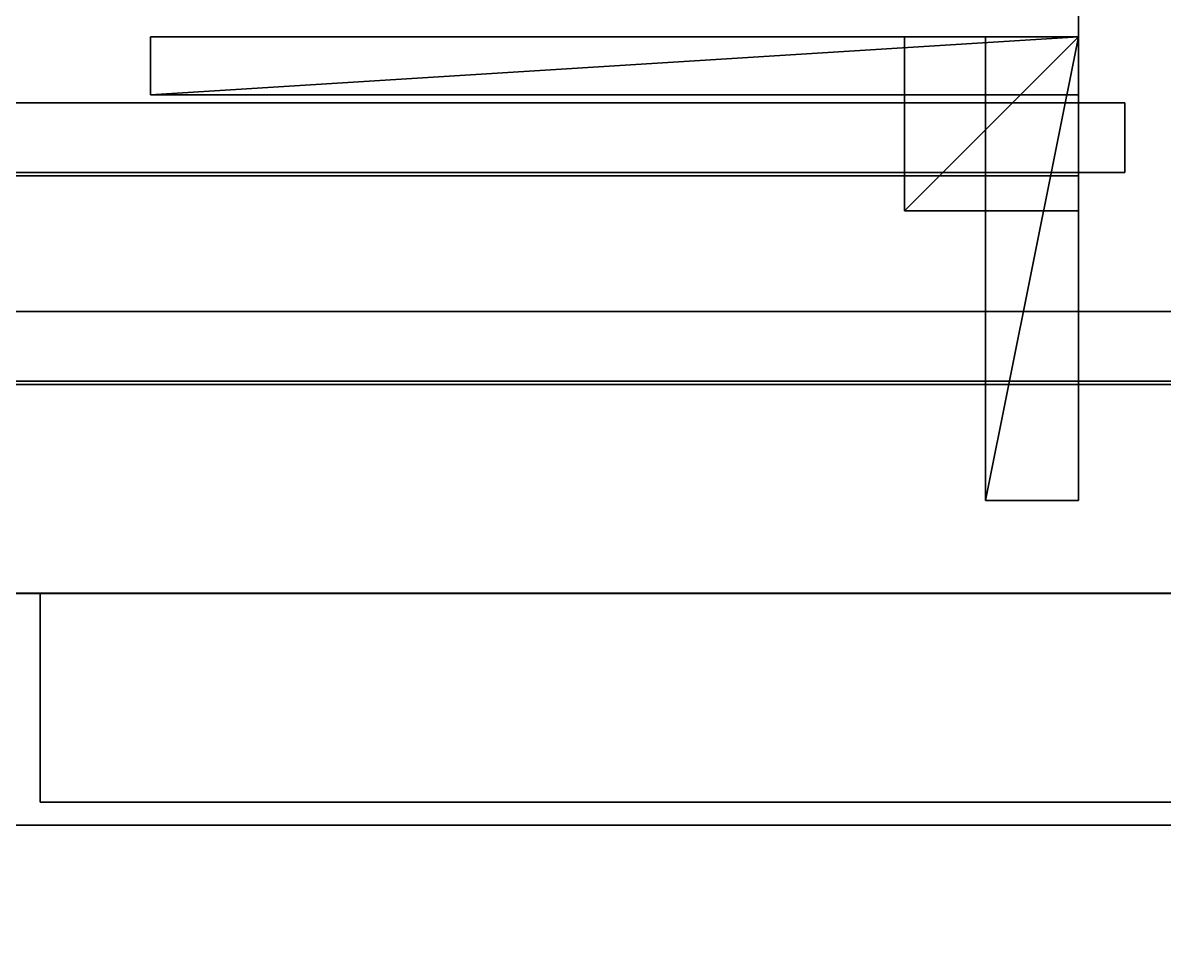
# Model space of a CAD drawing. Extents: x 0 to 7800, y -5130 to 1.
# Drawn here: x 2284.7 to 2383.1, y -2178.7 to -2099.8 of the extents above; entities that cross this region are included whole.
import ezdxf

# ---------------------------------------------------------------- set-up
doc = ezdxf.new("R2010")
doc.units = 0
for name, color, linetype in [('LAYER0', 7, 'CONTINUOUS'), ('LAYER1083', 253, 'CONTINUOUS'), ('LAYER1088', 253, 'CONTINUOUS'), ('LAYER1139', 35, 'CONTINUOUS'), ('LAYER1140', 35, 'CONTINUOUS'), ('LAYER321', 253, 'CONTINUOUS'), ('LAYER695', 7, 'CONTINUOUS'), ('LAYER696', 7, 'CONTINUOUS'), ('LAYER697', 7, 'CONTINUOUS'), ('LAYER698', 7, 'CONTINUOUS'), ('LAYER717', 253, 'CONTINUOUS'), ('LAYER911', 45, 'CONTINUOUS'), ('LAYER953', 7, 'CONTINUOUS'), ('LAYER955', 2, 'CONTINUOUS'), ('LAYER956', 7, 'CONTINUOUS'), ('LAYER957', 253, 'CONTINUOUS'), ('LAYER958', 253, 'CONTINUOUS'), ('LAYER959', 253, 'CONTINUOUS'), ('LAYER960', 253, 'CONTINUOUS'), ('LAYER961', 253, 'CONTINUOUS'), ('LAYER962', 253, 'CONTINUOUS'), ('LAYER971', 7, 'CONTINUOUS'), ('LAYER973', 7, 'CONTINUOUS'), ('LAYER974', 7, 'CONTINUOUS')]:
    doc.layers.add(name, color=color, linetype=linetype)

msp = doc.modelspace()

# ---------------------------------------------------------------- linework, layer by layer
at = {"layer": 'LAYER0'}
for points, invisible_edges in [([(1025.693, -1555.002, -5), (4030.693, -54.002, -5), (1412.693, -4773.002, -5), (1025.693, -1555.002, -5)], 7), ([(1025.693, -54.002), (1412.693, -4773.002), (4030.693, -54.002), (1025.693, -54.002)], 3), ([(1412.693, -4773.002, -5), (4030.693, -54.002, -5), (1412.693, -5130.002, -5), (1412.693, -4773.002, -5)], 3), ([(1412.693, -5130.002, -5), (4030.693, -54.002, -5), (2602.693, -4730.002, -5), (1412.693, -5130.002, -5)], 7), ([(4030.693, -54.002), (1412.693, -4773.002), (2602.693, -4730.002), (4030.693, -54.002)], 7)]:
    msp.add_3dface(points, dxfattribs=dict(at, invisible_edges=invisible_edges))
at = {"layer": 'LAYER1083'}
for points, invisible_edges in [([(3151.695, -1779, 2032), (1975.695, -2169, 2032), (1975.695, -1779, 2032), (3151.695, -1779, 2032)], 1), ([(1975.695, -2169, 2032), (3151.695, -1779, 2032), (3151.695, -1929, 2032), (1975.695, -2169, 2032)], 5), ([(4675.695, -2169, 2057), (1975.695, -1779, 2057), (1975.695, -2169, 2057), (4675.695, -2169, 2057)], 1), ([(1975.695, -1779, 2057), (4675.695, -2169, 2057), (3151.695, -1929, 2057), (1975.695, -1779, 2057)], 7), ([(1975.695, -2169, 2032), (3151.695, -1929, 2032), (4675.695, -2169, 2032), (1975.695, -2169, 2032)], 3), ([(4675.695, -2169, 2057), (1975.695, -2169, 2032), (4675.695, -2169, 2032), (4675.695, -2169, 2057)], 1), ([(1975.695, -2169, 2032), (4675.695, -2169, 2057), (1975.695, -2169, 2057), (1975.695, -2169, 2032)], 1)]:
    msp.add_3dface(points, dxfattribs=dict(at, invisible_edges=invisible_edges))
at = {"layer": 'LAYER1088', "invisible_edges": 1}
for points in [[(1992.695, -2131, 2557), (3133.695, -2149, 2557), (1992.695, -2149, 2557), (1992.695, -2131, 2557)], [(3133.695, -2149, 2557), (1992.695, -2131, 2557), (3133.695, -2131, 2557), (3133.695, -2149, 2557)], [(3133.695, -2131, 2657), (1992.695, -2149, 2657), (3133.695, -2149, 2657), (3133.695, -2131, 2657)], [(1992.695, -2149, 2657), (3133.695, -2131, 2657), (1992.695, -2131, 2657), (1992.695, -2149, 2657)], [(1992.695, -2131, 2557), (3133.695, -2131, 2657), (3133.695, -2131, 2557), (1992.695, -2131, 2557)], [(3133.695, -2131, 2657), (1992.695, -2131, 2557), (1992.695, -2131, 2657), (3133.695, -2131, 2657)], [(1992.695, -2149, 2657), (3133.695, -2149, 2557), (3133.695, -2149, 2657), (1992.695, -2149, 2657)], [(3133.695, -2149, 2557), (1992.695, -2149, 2657), (1992.695, -2149, 2557), (3133.695, -2149, 2557)]]:
    msp.add_3dface(points, dxfattribs=at)
at = {"layer": 'LAYER1139', "invisible_edges": 1}
for points in [[(3133.694, -2131.001), (1993.694, -2149.001), (1993.694, -2131.001), (3133.694, -2131.001)], [(1993.694, -2149.001), (3133.694, -2131.001), (3133.694, -2149.001), (1993.694, -2149.001)], [(1993.694, -2131.001, 180), (3133.694, -2131.001), (1993.694, -2131.001), (1993.694, -2131.001, 180)], [(3133.694, -2131.001), (1993.694, -2131.001, 180), (3133.694, -2131.001, 180), (3133.694, -2131.001)], [(3133.694, -2149.001, 180), (1993.694, -2131.001, 180), (1993.694, -2149.001, 180), (3133.694, -2149.001, 180)], [(1993.694, -2131.001, 180), (3133.694, -2149.001, 180), (3133.694, -2131.001, 180), (1993.694, -2131.001, 180)], [(3133.694, -2149.001, 180), (1993.694, -2149.001), (3133.694, -2149.001), (3133.694, -2149.001, 180)], [(1993.694, -2149.001), (3133.694, -2149.001, 180), (1993.694, -2149.001, 180), (1993.694, -2149.001)]]:
    msp.add_3dface(points, dxfattribs=at)
at = {"layer": 'LAYER1140', "invisible_edges": 1}
for points in [[(3151.694, -1699, 880), (1975.694, -2299, 880), (1975.694, -1699, 880), (3151.694, -1699, 880)], [(1975.694, -2299, 880), (3151.694, -1699, 880), (3151.694, -2299, 880), (1975.694, -2299, 880)], [(3151.694, -2299, 930), (1975.694, -1699, 930), (1975.694, -2299, 930), (3151.694, -2299, 930)], [(1975.694, -1699, 930), (3151.694, -2299, 930), (3151.694, -1699, 930), (1975.694, -1699, 930)]]:
    msp.add_3dface(points, dxfattribs=at)
at = {"layer": 'LAYER321', "invisible_edges": 1}
for points in [[(1825.696, -1779, -50), (4525.696, -2169, -50), (4525.696, -1779, -50), (1825.696, -1779, -50)], [(4525.696, -2169, -50), (1825.696, -1779, -50), (1825.696, -2169, -50), (4525.696, -2169, -50)], [(1825.696, -2169, -75), (4525.696, -1779, -75), (4525.696, -2169, -75), (1825.696, -2169, -75)], [(4525.696, -1779, -75), (1825.696, -2169, -75), (1825.696, -1779, -75), (4525.696, -1779, -75)], [(1825.696, -2169, -75), (4525.696, -2169, -50), (1825.696, -2169, -50), (1825.696, -2169, -75)], [(4525.696, -2169, -50), (1825.696, -2169, -75), (4525.696, -2169, -75), (4525.696, -2169, -50)]]:
    msp.add_3dface(points, dxfattribs=at)
at = {"layer": 'LAYER695', "invisible_edges": 1}
for points in [[(2011.695, -2149, 2058), (2557.695, -1799, 2058), (2557.695, -2149, 2058), (2011.695, -2149, 2058)], [(2557.695, -1799, 2058), (2011.695, -2149, 2058), (2011.695, -1799, 2058), (2557.695, -1799, 2058)], [(2011.695, -1799, 2076), (2557.695, -2149, 2076), (2557.695, -1799, 2076), (2011.695, -1799, 2076)], [(2557.695, -2149, 2076), (2011.695, -1799, 2076), (2011.695, -2149, 2076), (2557.695, -2149, 2076)], [(2557.695, -2149, 2076), (2011.695, -2149, 2058), (2557.695, -2149, 2058), (2557.695, -2149, 2076)], [(2011.695, -2149, 2058), (2557.695, -2149, 2076), (2011.695, -2149, 2076), (2011.695, -2149, 2058)]]:
    msp.add_3dface(points, dxfattribs=at)
at = {"layer": 'LAYER696', "invisible_edges": 1}
for points in [[(2557.695, -2149, 2556), (2011.695, -1799, 2556), (2011.695, -2149, 2556), (2557.695, -2149, 2556)], [(2011.695, -1799, 2556), (2557.695, -2149, 2556), (2557.695, -1799, 2556), (2011.695, -1799, 2556)], [(2557.695, -1799, 2538), (2011.695, -2149, 2538), (2011.695, -1799, 2538), (2557.695, -1799, 2538)], [(2011.695, -2149, 2538), (2557.695, -1799, 2538), (2557.695, -2149, 2538), (2011.695, -2149, 2538)], [(2011.695, -2149, 2538), (2557.695, -2149, 2556), (2011.695, -2149, 2556), (2011.695, -2149, 2538)], [(2557.695, -2149, 2556), (2011.695, -2149, 2538), (2557.695, -2149, 2538), (2557.695, -2149, 2556)]]:
    msp.add_3dface(points, dxfattribs=at)
at = {"layer": 'LAYER697', "invisible_edges": 1}
for points in [[(2561.695, -2124.7, 2542), (2007.695, -2124.7, 2072), (2007.695, -2124.7, 2542), (2561.695, -2124.7, 2542)], [(2007.695, -2124.7, 2072), (2561.695, -2124.7, 2542), (2561.695, -2124.7, 2072), (2007.695, -2124.7, 2072)], [(2561.695, -2130.7, 2072), (2007.695, -2124.7, 2072), (2561.695, -2124.7, 2072), (2561.695, -2130.7, 2072)], [(2007.695, -2124.7, 2072), (2561.695, -2130.7, 2072), (2007.695, -2130.7, 2072), (2007.695, -2124.7, 2072)], [(2007.695, -2130.7, 2542), (2561.695, -2124.7, 2542), (2007.695, -2124.7, 2542), (2007.695, -2130.7, 2542)], [(2561.695, -2124.7, 2542), (2007.695, -2130.7, 2542), (2561.695, -2130.7, 2542), (2561.695, -2124.7, 2542)], [(2561.695, -2130.7, 2072), (2007.695, -2130.7, 2542), (2007.695, -2130.7, 2072), (2561.695, -2130.7, 2072)], [(2007.695, -2130.7, 2542), (2561.695, -2130.7, 2072), (2561.695, -2130.7, 2542), (2007.695, -2130.7, 2542)]]:
    msp.add_3dface(points, dxfattribs=at)
at = {"layer": 'LAYER698', "invisible_edges": 1}
for points in [[(2011.695, -2131, 2418), (2557.695, -2149, 2418), (2011.695, -2149, 2418), (2011.695, -2131, 2418)], [(2557.695, -2149, 2418), (2011.695, -2131, 2418), (2557.695, -2131, 2418), (2557.695, -2149, 2418)], [(2557.695, -2131, 2538), (2011.695, -2149, 2538), (2557.695, -2149, 2538), (2557.695, -2131, 2538)], [(2011.695, -2149, 2538), (2557.695, -2131, 2538), (2011.695, -2131, 2538), (2011.695, -2149, 2538)], [(2011.695, -2131, 2418), (2557.695, -2131, 2538), (2557.695, -2131, 2418), (2011.695, -2131, 2418)], [(2557.695, -2131, 2538), (2011.695, -2131, 2418), (2011.695, -2131, 2538), (2557.695, -2131, 2538)], [(2011.695, -2149, 2538), (2557.695, -2149, 2418), (2557.695, -2149, 2538), (2011.695, -2149, 2538)], [(2557.695, -2149, 2418), (2011.695, -2149, 2538), (2011.695, -2149, 2418), (2557.695, -2149, 2418)]]:
    msp.add_3dface(points, dxfattribs=at)
at = {"layer": 'LAYER717', "invisible_edges": 1}
for points in [[(2286.195, -2149, 2554), (2573.695, -2149, 2095), (2286.195, -2149, 2095), (2286.195, -2149, 2554)], [(2573.695, -2149, 2095), (2286.195, -2149, 2554), (2573.695, -2149, 2554), (2573.695, -2149, 2095)], [(2286.195, -2167, 2095), (2573.695, -2149, 2095), (2573.695, -2167, 2095), (2286.195, -2167, 2095)], [(2573.695, -2149, 2095), (2286.195, -2167, 2095), (2286.195, -2149, 2095), (2573.695, -2149, 2095)], [(2286.195, -2149, 2554), (2573.695, -2167, 2554), (2573.695, -2149, 2554), (2286.195, -2149, 2554)], [(2573.695, -2167, 2554), (2286.195, -2149, 2554), (2286.195, -2167, 2554), (2573.695, -2167, 2554)], [(2286.195, -2167, 2095), (2286.195, -2149, 2554), (2286.195, -2149, 2095), (2286.195, -2167, 2095)], [(2286.195, -2149, 2554), (2286.195, -2167, 2095), (2286.195, -2167, 2554), (2286.195, -2149, 2554)], [(2573.695, -2167, 2554), (2286.195, -2167, 2095), (2573.695, -2167, 2095), (2573.695, -2167, 2554)], [(2286.195, -2167, 2095), (2573.695, -2167, 2554), (2286.195, -2167, 2554), (2286.195, -2167, 2095)]]:
    msp.add_3dface(points, dxfattribs=at)
at = {"layer": 'LAYER911', "invisible_edges": 1}
for points in [[(1993.694, -2131.001, 880), (3133.694, -2131.001, 180), (1993.694, -2131.001, 180), (1993.694, -2131.001, 880)], [(3133.694, -2131.001, 180), (1993.694, -2131.001, 880), (3133.694, -2131.001, 880), (3133.694, -2131.001, 180)], [(1993.694, -2149.001, 180), (3133.694, -2131.001, 180), (3133.694, -2149.001, 180), (1993.694, -2149.001, 180)], [(3133.694, -2131.001, 180), (1993.694, -2149.001, 180), (1993.694, -2131.001, 180), (3133.694, -2131.001, 180)], [(1993.694, -2131.001, 880), (3133.694, -2149.001, 880), (3133.694, -2131.001, 880), (1993.694, -2131.001, 880)], [(3133.694, -2149.001, 880), (1993.694, -2131.001, 880), (1993.694, -2149.001, 880), (3133.694, -2149.001, 880)], [(3133.694, -2149.001, 880), (1993.694, -2149.001, 180), (3133.694, -2149.001, 180), (3133.694, -2149.001, 880)], [(1993.694, -2149.001, 180), (3133.694, -2149.001, 880), (1993.694, -2149.001, 880), (1993.694, -2149.001, 180)]]:
    msp.add_3dface(points, dxfattribs=at)
at = {"layer": 'LAYER953', "invisible_edges": 1}
for points in [[(2375.694, -2131.001, 880), (2375.694, -1719.001, 180), (2375.694, -2131.001, 180), (2375.694, -2131.001, 880)], [(2375.694, -1719.001, 180), (2375.694, -2131.001, 880), (2375.694, -1719.001, 880), (2375.694, -1719.001, 180)], [(2393.694, -2131.001, 180), (2375.694, -1719.001, 180), (2393.694, -1719.001, 180), (2393.694, -2131.001, 180)], [(2375.694, -1719.001, 180), (2393.694, -2131.001, 180), (2375.694, -2131.001, 180), (2375.694, -1719.001, 180)], [(2375.694, -2131.001, 880), (2393.694, -1719.001, 880), (2375.694, -1719.001, 880), (2375.694, -2131.001, 880)], [(2393.694, -1719.001, 880), (2375.694, -2131.001, 880), (2393.694, -2131.001, 880), (2393.694, -1719.001, 880)], [(2393.694, -2131.001, 180), (2375.694, -2131.001, 880), (2375.694, -2131.001, 180), (2393.694, -2131.001, 180)], [(2375.694, -2131.001, 880), (2393.694, -2131.001, 180), (2393.694, -2131.001, 880), (2375.694, -2131.001, 880)]]:
    msp.add_3dface(points, dxfattribs=at)
at = {"layer": 'LAYER955'}
for points in [[(2295.694, -2101.001, 827.5), (2295.694, -2106.001, 827.5), (2295.694, -2101.001, 850.5), (2295.694, -2101.001, 827.5)], [(2295.694, -2101.001, 850.5), (2295.694, -2106.001, 827.5), (2295.694, -2106.001, 850.5), (2295.694, -2101.001, 850.5)], [(2295.694, -2101.001, 850.5), (2295.694, -2106.001, 850.5), (2375.694, -2101.001, 850.5), (2295.694, -2101.001, 850.5)], [(2375.694, -2101.001, 850.5), (2295.694, -2106.001, 850.5), (2375.694, -2106.001, 850.5), (2375.694, -2101.001, 850.5)], [(2295.694, -2101.001, 850.5), (2375.694, -2101.001, 850.5), (2295.694, -2101.001, 827.5), (2295.694, -2101.001, 850.5)], [(2295.694, -2101.001, 827.5), (2375.694, -2101.001, 850.5), (2375.694, -2101.001, 827.5), (2295.694, -2101.001, 827.5)], [(2295.694, -2101.001, 827.5), (2375.694, -2101.001, 827.5), (2295.694, -2106.001, 827.5), (2295.694, -2101.001, 827.5)], [(2295.694, -2106.001, 827.5), (2375.694, -2101.001, 827.5), (2375.694, -2106.001, 827.5), (2295.694, -2106.001, 827.5)], [(2375.694, -2101.001, 850.5), (2375.694, -2106.001, 850.5), (2375.694, -2101.001, 827.5), (2375.694, -2101.001, 850.5)], [(2375.694, -2101.001, 827.5), (2375.694, -2106.001, 850.5), (2375.694, -2106.001, 827.5), (2375.694, -2101.001, 827.5)], [(2295.694, -2106.001, 827.5), (2375.694, -2106.001, 827.5), (2295.694, -2106.001, 850.5), (2295.694, -2106.001, 827.5)], [(2295.694, -2106.001, 850.5), (2375.694, -2106.001, 827.5), (2375.694, -2106.001, 850.5), (2295.694, -2106.001, 850.5)]]:
    msp.add_3dface(points, dxfattribs=at)
at = {"layer": 'LAYER956', "invisible_edges": 1}
for points in [[(2375.694, -2101.001, 827.5), (2295.694, -2101.001, 850.5), (2375.694, -2101.001, 850.5), (2375.694, -2101.001, 827.5)], [(2295.694, -2101.001, 850.5), (2375.694, -2101.001, 827.5), (2295.694, -2101.001, 827.5), (2295.694, -2101.001, 850.5)], [(2375.694, -2106.001, 850.5), (2295.694, -2101.001, 850.5), (2295.694, -2106.001, 850.5), (2375.694, -2106.001, 850.5)], [(2295.694, -2101.001, 850.5), (2375.694, -2106.001, 850.5), (2375.694, -2101.001, 850.5), (2295.694, -2101.001, 850.5)], [(2295.694, -2106.001, 827.5), (2295.694, -2101.001, 850.5), (2295.694, -2101.001, 827.5), (2295.694, -2106.001, 827.5)], [(2295.694, -2101.001, 850.5), (2295.694, -2106.001, 827.5), (2295.694, -2106.001, 850.5), (2295.694, -2101.001, 850.5)], [(2375.694, -2101.001, 827.5), (2295.694, -2106.001, 827.5), (2295.694, -2101.001, 827.5), (2375.694, -2101.001, 827.5)], [(2295.694, -2106.001, 827.5), (2375.694, -2101.001, 827.5), (2375.694, -2106.001, 827.5), (2295.694, -2106.001, 827.5)], [(2375.694, -2106.001, 850.5), (2375.694, -2101.001, 827.5), (2375.694, -2101.001, 850.5), (2375.694, -2106.001, 850.5)], [(2375.694, -2101.001, 827.5), (2375.694, -2106.001, 850.5), (2375.694, -2106.001, 827.5), (2375.694, -2101.001, 827.5)], [(2295.694, -2106.001, 827.5), (2375.694, -2106.001, 850.5), (2295.694, -2106.001, 850.5), (2295.694, -2106.001, 827.5)], [(2375.694, -2106.001, 850.5), (2295.694, -2106.001, 827.5), (2375.694, -2106.001, 827.5), (2375.694, -2106.001, 850.5)]]:
    msp.add_3dface(points, dxfattribs=at)
at = {"layer": 'LAYER957'}
for points in [[(2360.694, -2101.001, 835.5), (2360.694, -2116.001, 835.5), (2360.694, -2101.001, 850.5), (2360.694, -2101.001, 835.5)], [(2360.694, -2101.001, 850.5), (2360.694, -2116.001, 835.5), (2360.694, -2116.001, 850.5), (2360.694, -2101.001, 850.5)], [(2360.694, -2101.001, 850.5), (2360.694, -2116.001, 850.5), (2375.694, -2101.001, 850.5), (2360.694, -2101.001, 850.5)], [(2375.694, -2101.001, 850.5), (2360.694, -2116.001, 850.5), (2375.694, -2116.001, 850.5), (2375.694, -2101.001, 850.5)], [(2360.694, -2101.001, 850.5), (2375.694, -2101.001, 850.5), (2360.694, -2101.001, 835.5), (2360.694, -2101.001, 850.5)], [(2360.694, -2101.001, 835.5), (2375.694, -2101.001, 850.5), (2375.694, -2101.001, 835.5), (2360.694, -2101.001, 835.5)], [(2360.694, -2101.001, 835.5), (2375.694, -2101.001, 835.5), (2360.694, -2116.001, 835.5), (2360.694, -2101.001, 835.5)], [(2360.694, -2116.001, 835.5), (2375.694, -2101.001, 835.5), (2375.694, -2116.001, 835.5), (2360.694, -2116.001, 835.5)], [(2375.694, -2101.001, 850.5), (2375.694, -2116.001, 850.5), (2375.694, -2101.001, 835.5), (2375.694, -2101.001, 850.5)], [(2375.694, -2101.001, 835.5), (2375.694, -2116.001, 850.5), (2375.694, -2116.001, 835.5), (2375.694, -2101.001, 835.5)], [(2360.694, -2116.001, 835.5), (2375.694, -2116.001, 835.5), (2360.694, -2116.001, 850.5), (2360.694, -2116.001, 835.5)], [(2360.694, -2116.001, 850.5), (2375.694, -2116.001, 835.5), (2375.694, -2116.001, 850.5), (2360.694, -2116.001, 850.5)]]:
    msp.add_3dface(points, dxfattribs=at)
at = {"layer": 'LAYER958'}
for points in [[(2360.694, -2101.001, 835.5), (2360.694, -2116.001, 835.5), (2360.694, -2101.001, 850.5), (2360.694, -2101.001, 835.5)], [(2360.694, -2101.001, 850.5), (2360.694, -2116.001, 835.5), (2360.694, -2116.001, 850.5), (2360.694, -2101.001, 850.5)], [(2360.694, -2101.001, 850.5), (2360.694, -2116.001, 850.5), (2375.694, -2101.001, 850.5), (2360.694, -2101.001, 850.5)], [(2375.694, -2101.001, 850.5), (2360.694, -2116.001, 850.5), (2375.694, -2116.001, 850.5), (2375.694, -2101.001, 850.5)], [(2360.694, -2101.001, 850.5), (2375.694, -2101.001, 850.5), (2360.694, -2101.001, 835.5), (2360.694, -2101.001, 850.5)], [(2360.694, -2101.001, 835.5), (2375.694, -2101.001, 850.5), (2375.694, -2101.001, 835.5), (2360.694, -2101.001, 835.5)], [(2360.694, -2101.001, 835.5), (2375.694, -2101.001, 835.5), (2360.694, -2116.001, 835.5), (2360.694, -2101.001, 835.5)], [(2360.694, -2116.001, 835.5), (2375.694, -2101.001, 835.5), (2375.694, -2116.001, 835.5), (2360.694, -2116.001, 835.5)], [(2375.694, -2101.001, 850.5), (2375.694, -2116.001, 850.5), (2375.694, -2101.001, 835.5), (2375.694, -2101.001, 850.5)], [(2375.694, -2101.001, 835.5), (2375.694, -2116.001, 850.5), (2375.694, -2116.001, 835.5), (2375.694, -2101.001, 835.5)], [(2360.694, -2116.001, 835.5), (2375.694, -2116.001, 835.5), (2360.694, -2116.001, 850.5), (2360.694, -2116.001, 835.5)], [(2360.694, -2116.001, 850.5), (2375.694, -2116.001, 835.5), (2375.694, -2116.001, 850.5), (2360.694, -2116.001, 850.5)]]:
    msp.add_3dface(points, dxfattribs=at)
at = {"layer": 'LAYER959'}
for points in [[(2360.694, -2101.001, 835.5), (2360.694, -2116.001, 835.5), (2360.694, -2101.001, 850.5), (2360.694, -2101.001, 835.5)], [(2360.694, -2101.001, 850.5), (2360.694, -2116.001, 835.5), (2360.694, -2116.001, 850.5), (2360.694, -2101.001, 850.5)], [(2360.694, -2101.001, 850.5), (2360.694, -2116.001, 850.5), (2375.694, -2101.001, 850.5), (2360.694, -2101.001, 850.5)], [(2375.694, -2101.001, 850.5), (2360.694, -2116.001, 850.5), (2375.694, -2116.001, 850.5), (2375.694, -2101.001, 850.5)], [(2360.694, -2101.001, 850.5), (2375.694, -2101.001, 850.5), (2360.694, -2101.001, 835.5), (2360.694, -2101.001, 850.5)], [(2360.694, -2101.001, 835.5), (2375.694, -2101.001, 850.5), (2375.694, -2101.001, 835.5), (2360.694, -2101.001, 835.5)], [(2360.694, -2101.001, 835.5), (2375.694, -2101.001, 835.5), (2360.694, -2116.001, 835.5), (2360.694, -2101.001, 835.5)], [(2360.694, -2116.001, 835.5), (2375.694, -2101.001, 835.5), (2375.694, -2116.001, 835.5), (2360.694, -2116.001, 835.5)], [(2375.694, -2101.001, 850.5), (2375.694, -2116.001, 850.5), (2375.694, -2101.001, 835.5), (2375.694, -2101.001, 850.5)], [(2375.694, -2101.001, 835.5), (2375.694, -2116.001, 850.5), (2375.694, -2116.001, 835.5), (2375.694, -2101.001, 835.5)], [(2360.694, -2116.001, 835.5), (2375.694, -2116.001, 835.5), (2360.694, -2116.001, 850.5), (2360.694, -2116.001, 835.5)], [(2360.694, -2116.001, 850.5), (2375.694, -2116.001, 835.5), (2375.694, -2116.001, 850.5), (2360.694, -2116.001, 850.5)]]:
    msp.add_3dface(points, dxfattribs=at)
at = {"layer": 'LAYER960'}
for points in [[(2360.694, -2101.001, 835.5), (2360.694, -2116.001, 835.5), (2360.694, -2101.001, 850.5), (2360.694, -2101.001, 835.5)], [(2360.694, -2101.001, 850.5), (2360.694, -2116.001, 835.5), (2360.694, -2116.001, 850.5), (2360.694, -2101.001, 850.5)], [(2360.694, -2101.001, 850.5), (2360.694, -2116.001, 850.5), (2375.694, -2101.001, 850.5), (2360.694, -2101.001, 850.5)], [(2375.694, -2101.001, 850.5), (2360.694, -2116.001, 850.5), (2375.694, -2116.001, 850.5), (2375.694, -2101.001, 850.5)], [(2360.694, -2101.001, 850.5), (2375.694, -2101.001, 850.5), (2360.694, -2101.001, 835.5), (2360.694, -2101.001, 850.5)], [(2360.694, -2101.001, 835.5), (2375.694, -2101.001, 850.5), (2375.694, -2101.001, 835.5), (2360.694, -2101.001, 835.5)], [(2360.694, -2101.001, 835.5), (2375.694, -2101.001, 835.5), (2360.694, -2116.001, 835.5), (2360.694, -2101.001, 835.5)], [(2360.694, -2116.001, 835.5), (2375.694, -2101.001, 835.5), (2375.694, -2116.001, 835.5), (2360.694, -2116.001, 835.5)], [(2375.694, -2101.001, 850.5), (2375.694, -2116.001, 850.5), (2375.694, -2101.001, 835.5), (2375.694, -2101.001, 850.5)], [(2375.694, -2101.001, 835.5), (2375.694, -2116.001, 850.5), (2375.694, -2116.001, 835.5), (2375.694, -2101.001, 835.5)], [(2360.694, -2116.001, 835.5), (2375.694, -2116.001, 835.5), (2360.694, -2116.001, 850.5), (2360.694, -2116.001, 835.5)], [(2360.694, -2116.001, 850.5), (2375.694, -2116.001, 835.5), (2375.694, -2116.001, 850.5), (2360.694, -2116.001, 850.5)]]:
    msp.add_3dface(points, dxfattribs=at)
at = {"layer": 'LAYER961'}
for points in [[(2367.694, -2101.001, 842.5), (2367.694, -2141.001, 842.5), (2367.694, -2101.001, 850.5), (2367.694, -2101.001, 842.5)], [(2367.694, -2101.001, 850.5), (2367.694, -2141.001, 842.5), (2367.694, -2141.001, 850.5), (2367.694, -2101.001, 850.5)], [(2367.694, -2101.001, 850.5), (2367.694, -2141.001, 850.5), (2375.694, -2101.001, 850.5), (2367.694, -2101.001, 850.5)], [(2375.694, -2101.001, 850.5), (2367.694, -2141.001, 850.5), (2375.694, -2141.001, 850.5), (2375.694, -2101.001, 850.5)], [(2367.694, -2101.001, 850.5), (2375.694, -2101.001, 850.5), (2367.694, -2101.001, 842.5), (2367.694, -2101.001, 850.5)], [(2367.694, -2101.001, 842.5), (2375.694, -2101.001, 850.5), (2375.694, -2101.001, 842.5), (2367.694, -2101.001, 842.5)], [(2367.694, -2101.001, 842.5), (2375.694, -2101.001, 842.5), (2367.694, -2141.001, 842.5), (2367.694, -2101.001, 842.5)], [(2367.694, -2141.001, 842.5), (2375.694, -2101.001, 842.5), (2375.694, -2141.001, 842.5), (2367.694, -2141.001, 842.5)], [(2375.694, -2101.001, 850.5), (2375.694, -2141.001, 850.5), (2375.694, -2101.001, 842.5), (2375.694, -2101.001, 850.5)], [(2375.694, -2101.001, 842.5), (2375.694, -2141.001, 850.5), (2375.694, -2141.001, 842.5), (2375.694, -2101.001, 842.5)], [(2367.694, -2141.001, 842.5), (2375.694, -2141.001, 842.5), (2367.694, -2141.001, 850.5), (2367.694, -2141.001, 842.5)], [(2367.694, -2141.001, 850.5), (2375.694, -2141.001, 842.5), (2375.694, -2141.001, 850.5), (2367.694, -2141.001, 850.5)]]:
    msp.add_3dface(points, dxfattribs=at)
at = {"layer": 'LAYER962'}
for points in [[(2295.694, -2101.001, 834.5), (2295.694, -2106.001, 834.5), (2295.694, -2101.001, 850.5), (2295.694, -2101.001, 834.5)], [(2295.694, -2101.001, 850.5), (2295.694, -2106.001, 834.5), (2295.694, -2106.001, 850.5), (2295.694, -2101.001, 850.5)], [(2295.694, -2101.001, 850.5), (2295.694, -2106.001, 850.5), (2375.694, -2101.001, 850.5), (2295.694, -2101.001, 850.5)], [(2375.694, -2101.001, 850.5), (2295.694, -2106.001, 850.5), (2375.694, -2106.001, 850.5), (2375.694, -2101.001, 850.5)], [(2295.694, -2101.001, 850.5), (2375.694, -2101.001, 850.5), (2295.694, -2101.001, 834.5), (2295.694, -2101.001, 850.5)], [(2295.694, -2101.001, 834.5), (2375.694, -2101.001, 850.5), (2375.694, -2101.001, 834.5), (2295.694, -2101.001, 834.5)], [(2295.694, -2101.001, 834.5), (2375.694, -2101.001, 834.5), (2295.694, -2106.001, 834.5), (2295.694, -2101.001, 834.5)], [(2295.694, -2106.001, 834.5), (2375.694, -2101.001, 834.5), (2375.694, -2106.001, 834.5), (2295.694, -2106.001, 834.5)], [(2375.694, -2101.001, 850.5), (2375.694, -2106.001, 850.5), (2375.694, -2101.001, 834.5), (2375.694, -2101.001, 850.5)], [(2375.694, -2101.001, 834.5), (2375.694, -2106.001, 850.5), (2375.694, -2106.001, 834.5), (2375.694, -2101.001, 834.5)], [(2295.694, -2106.001, 834.5), (2375.694, -2106.001, 834.5), (2295.694, -2106.001, 850.5), (2295.694, -2106.001, 834.5)], [(2295.694, -2106.001, 850.5), (2375.694, -2106.001, 834.5), (2375.694, -2106.001, 850.5), (2295.694, -2106.001, 850.5)]]:
    msp.add_3dface(points, dxfattribs=at)
at = {"layer": 'LAYER971', "invisible_edges": 1}
for points in [[(2011.694, -2131.001, 181), (2375.694, -1719.001, 181), (2375.694, -2131.001, 181), (2011.694, -2131.001, 181)], [(2375.694, -1719.001, 181), (2011.694, -2131.001, 181), (2011.694, -1719.001, 181), (2375.694, -1719.001, 181)], [(2011.694, -1719.001, 199), (2375.694, -2131.001, 199), (2375.694, -1719.001, 199), (2011.694, -1719.001, 199)], [(2375.694, -2131.001, 199), (2011.694, -1719.001, 199), (2011.694, -2131.001, 199), (2375.694, -2131.001, 199)], [(2375.694, -2131.001, 199), (2375.694, -1719.001, 181), (2375.694, -1719.001, 199), (2375.694, -2131.001, 199)], [(2375.694, -1719.001, 181), (2375.694, -2131.001, 199), (2375.694, -2131.001, 181), (2375.694, -1719.001, 181)], [(2375.694, -2131.001, 199), (2011.694, -2131.001, 181), (2375.694, -2131.001, 181), (2375.694, -2131.001, 199)], [(2011.694, -2131.001, 181), (2375.694, -2131.001, 199), (2011.694, -2131.001, 199), (2011.694, -2131.001, 181)]]:
    msp.add_3dface(points, dxfattribs=at)
at = {"layer": 'LAYER973', "invisible_edges": 1}
for points in [[(2007.694, -2106.701, 195), (2379.694, -2106.701, 879.5), (2379.694, -2106.701, 195), (2007.694, -2106.701, 195)], [(2379.694, -2106.701, 879.5), (2007.694, -2106.701, 195), (2007.694, -2106.701, 879.5), (2379.694, -2106.701, 879.5)], [(2007.694, -2112.701, 879.5), (2379.694, -2106.701, 879.5), (2007.694, -2106.701, 879.5), (2007.694, -2112.701, 879.5)], [(2379.694, -2106.701, 879.5), (2007.694, -2112.701, 879.5), (2379.694, -2112.701, 879.5), (2379.694, -2106.701, 879.5)], [(2379.694, -2112.701, 195), (2007.694, -2106.701, 195), (2379.694, -2106.701, 195), (2379.694, -2112.701, 195)], [(2007.694, -2106.701, 195), (2379.694, -2112.701, 195), (2007.694, -2112.701, 195), (2007.694, -2106.701, 195)], [(2379.694, -2112.701, 195), (2379.694, -2106.701, 879.5), (2379.694, -2112.701, 879.5), (2379.694, -2112.701, 195)], [(2379.694, -2106.701, 879.5), (2379.694, -2112.701, 195), (2379.694, -2106.701, 195), (2379.694, -2106.701, 879.5)], [(2007.694, -2112.701, 879.5), (2379.694, -2112.701, 195), (2379.694, -2112.701, 879.5), (2007.694, -2112.701, 879.5)], [(2379.694, -2112.701, 195), (2007.694, -2112.701, 879.5), (2007.694, -2112.701, 195), (2379.694, -2112.701, 195)]]:
    msp.add_3dface(points, dxfattribs=at)
at = {"layer": 'LAYER974', "invisible_edges": 1}
for points in [[(2011.694, -2113.001, 760), (2375.694, -2131.001, 760), (2011.694, -2131.001, 760), (2011.694, -2113.001, 760)], [(2375.694, -2131.001, 760), (2011.694, -2113.001, 760), (2375.694, -2113.001, 760), (2375.694, -2131.001, 760)], [(2375.694, -2113.001, 880), (2011.694, -2131.001, 880), (2375.694, -2131.001, 880), (2375.694, -2113.001, 880)], [(2011.694, -2131.001, 880), (2375.694, -2113.001, 880), (2011.694, -2113.001, 880), (2011.694, -2131.001, 880)], [(2011.694, -2113.001, 760), (2375.694, -2113.001, 880), (2375.694, -2113.001, 760), (2011.694, -2113.001, 760)], [(2375.694, -2113.001, 880), (2011.694, -2113.001, 760), (2011.694, -2113.001, 880), (2375.694, -2113.001, 880)], [(2375.694, -2113.001, 880), (2375.694, -2131.001, 760), (2375.694, -2113.001, 760), (2375.694, -2113.001, 880)], [(2375.694, -2131.001, 760), (2375.694, -2113.001, 880), (2375.694, -2131.001, 880), (2375.694, -2131.001, 760)], [(2011.694, -2131.001, 880), (2375.694, -2131.001, 760), (2375.694, -2131.001, 880), (2011.694, -2131.001, 880)], [(2375.694, -2131.001, 760), (2011.694, -2131.001, 880), (2011.694, -2131.001, 760), (2375.694, -2131.001, 760)]]:
    msp.add_3dface(points, dxfattribs=at)

doc.saveas('drawing.dxf')
